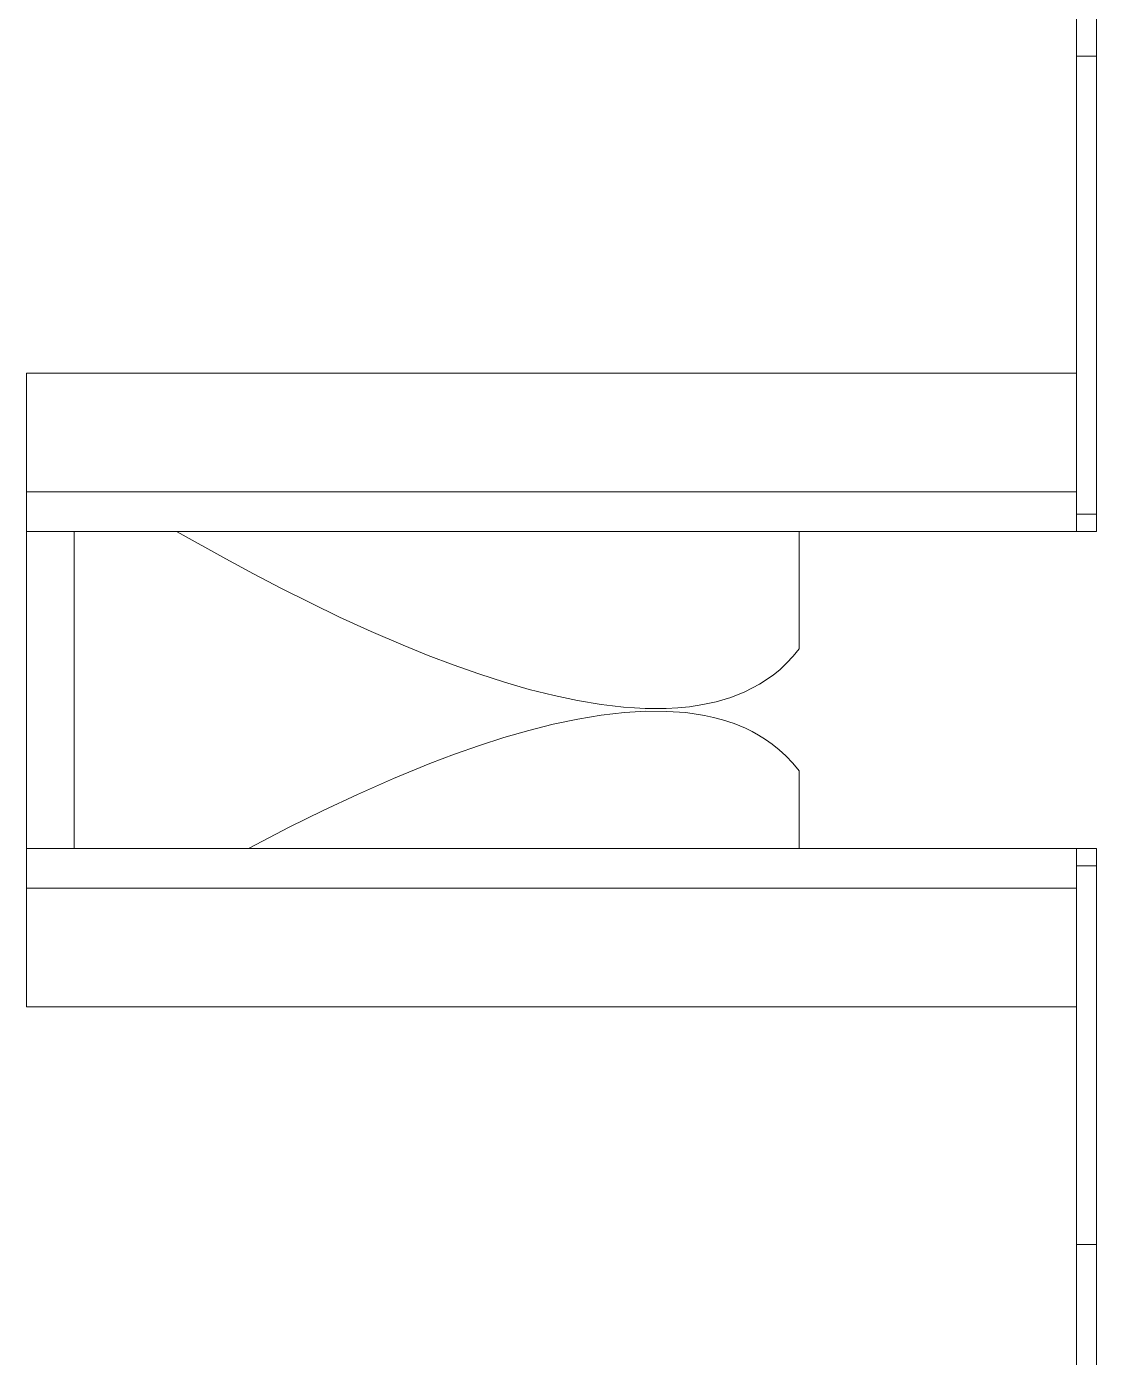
# Model space of a CAD drawing. Header units: inches. Extents: x 17 to 3130, y 15 to 659.
# Drawn here: x 1139.114 to 1141.814, y 211.495 to 214.855 of the extents above; entities that cross this region are included whole.
import ezdxf

# ---------------------------------------------------------------- set-up
doc = ezdxf.new("R2010")
doc.units = ezdxf.units.IN
doc.header["$MEASUREMENT"] = 0
doc.layers.add('Ebene 1', color=7, linetype='Continuous')

msp = doc.modelspace()

# ---------------------------------------------------------------- linework, layer by layer
at = {"layer": 'Ebene 1', "lineweight": 9}
for points in [[(1141.76414, 228.28024), (1141.76414, 228.28024), (1141.76414, 213.98014), (1141.76414, 213.98014)], [(1141.81414, 214.78024), (1141.81414, 214.78024), (1141.81414, 220.53014), (1141.81414, 220.53014)], [(1141.76414, 214.78024), (1141.76414, 214.78024), (1141.76414, 214.78024), (1141.76414, 214.78024)], [(1141.76414, 214.78024), (1141.76414, 214.78024), (1141.81414, 214.78024), (1141.81414, 214.78024)], [(1141.81414, 214.78024), (1141.81414, 214.78024), (1141.81414, 214.78024), (1141.81414, 214.78024)], [(1141.81424, 213.62384), (1141.81424, 213.62384), (1141.81414, 214.78024), (1141.81414, 214.78024)], [(1139.11414, 213.98024), (1139.11414, 213.98024), (1139.11414, 213.98024), (1139.11414, 213.98024)], [(1139.11414, 213.98024), (1139.11414, 213.98024), (1139.11414, 212.38024), (1139.11414, 212.38024)], [(1139.11414, 213.98024), (1139.11414, 213.98024), (1139.11414, 213.98024), (1139.11414, 213.98024)], [(1141.76414, 213.98014), (1141.76414, 213.98014), (1139.11414, 213.98024), (1139.11414, 213.98024)], [(1141.76414, 213.98014), (1141.76414, 213.98014), (1141.76414, 213.98014), (1141.76414, 213.98014)], [(1141.76414, 213.68024), (1141.76414, 213.68024), (1141.76414, 213.98014), (1141.76414, 213.98014)], [(1139.11414, 213.68024), (1139.11414, 213.68024), (1139.11414, 213.68024), (1139.11414, 213.68024)], [(1141.76414, 213.68024), (1141.76414, 213.68024), (1139.11414, 213.68024), (1139.11414, 213.68024)], [(1141.76414, 213.68024), (1141.76414, 213.68024), (1141.76414, 213.68024), (1141.76414, 213.68024)], [(1141.76424, 213.58024), (1141.76424, 213.58024), (1141.76414, 213.68024), (1141.76414, 213.68024)], [(1141.76414, 213.62384), (1141.76414, 213.62384), (1141.76414, 213.62384), (1141.76414, 213.62384)], [(1141.76414, 213.62384), (1141.76414, 213.62384), (1141.81424, 213.62384), (1141.81424, 213.62384)], [(1141.81424, 213.62384), (1141.81424, 213.62384), (1141.81414, 213.58024), (1141.81414, 213.58024)], [(1141.81424, 213.62384), (1141.81424, 213.62384), (1141.81424, 213.62384), (1141.81424, 213.62384)], [(1139.11414, 213.58024), (1139.11414, 213.58024), (1139.11414, 213.58024), (1139.11414, 213.58024)], [(1141.16414, 213.58024), (1141.16414, 213.58024), (1139.11414, 213.58024), (1139.11414, 213.58024)], [(1139.23414, 213.58024), (1139.23414, 213.58024), (1139.23414, 213.58024), (1139.23414, 213.58024)], [(1139.23414, 212.78014), (1139.23414, 212.78014), (1139.23414, 213.58024), (1139.23414, 213.58024)], [(1141.16414, 213.58024), (1141.16414, 213.58024), (1141.16414, 213.58024), (1141.16414, 213.58024)], [(1141.76424, 213.58024), (1141.76424, 213.58024), (1141.16414, 213.58024), (1141.16414, 213.58024)], [(1141.76424, 213.58024), (1141.76424, 213.58024), (1141.76424, 213.58024), (1141.76424, 213.58024)], [(1141.81414, 213.58024), (1141.81414, 213.58024), (1141.76424, 213.58024), (1141.76424, 213.58024)], [(1139.11414, 212.78014), (1139.11414, 212.78014), (1139.11414, 212.78014), (1139.11414, 212.78014)], [(1141.16414, 212.78014), (1141.16414, 212.78014), (1139.11414, 212.78014), (1139.11414, 212.78014)], [(1141.16414, 212.78014), (1141.16414, 212.78014), (1141.16414, 212.78014), (1141.16414, 212.78014)], [(1141.76414, 212.78014), (1141.76414, 212.78014), (1141.16414, 212.78014), (1141.16414, 212.78014)], [(1141.76414, 212.78014), (1141.76414, 212.78014), (1141.76414, 212.78014), (1141.76414, 212.78014)], [(1141.76414, 212.78014), (1141.76414, 212.78014), (1141.76414, 212.68024), (1141.76414, 212.68024)], [(1141.76414, 212.78014), (1141.76414, 212.78014), (1141.76414, 212.78014), (1141.76414, 212.78014)], [(1141.76414, 212.78014), (1141.76414, 212.78014), (1141.81414, 212.78014), (1141.81414, 212.78014)], [(1141.81414, 212.78014), (1141.81414, 212.78014), (1141.81414, 212.78014), (1141.81414, 212.78014)], [(1141.81414, 212.78014), (1141.81414, 212.78014), (1141.81414, 212.73644), (1141.81414, 212.73644)], [(1141.76414, 212.73644), (1141.76414, 212.73644), (1141.76414, 212.73644), (1141.76414, 212.73644)], [(1141.81414, 212.73644), (1141.81414, 212.73644), (1141.76414, 212.73644), (1141.76414, 212.73644)], [(1141.81414, 212.73644), (1141.81414, 212.73644), (1141.81414, 212.73644), (1141.81414, 212.73644)], [(1141.81414, 211.78014), (1141.81414, 211.78014), (1141.81414, 212.73644), (1141.81414, 212.73644)], [(1139.11414, 212.68024), (1139.11414, 212.68024), (1139.11414, 212.68024), (1139.11414, 212.68024)], [(1141.76414, 212.68024), (1141.76414, 212.68024), (1139.11414, 212.68024), (1139.11414, 212.68024)], [(1141.76414, 212.68024), (1141.76414, 212.68024), (1141.76414, 212.68024), (1141.76414, 212.68024)], [(1141.76414, 212.38024), (1141.76414, 212.38024), (1141.76414, 212.68024), (1141.76414, 212.68024)], [(1139.11414, 212.38024), (1139.11414, 212.38024), (1139.11414, 212.38024), (1139.11414, 212.38024)], [(1141.76414, 212.38024), (1141.76414, 212.38024), (1139.11414, 212.38024), (1139.11414, 212.38024)], [(1141.76414, 212.38024), (1141.76414, 212.38024), (1141.76414, 212.38024), (1141.76414, 212.38024)], [(1141.76414, 212.38024), (1141.76414, 212.38024), (1141.76414, 211.21074), (1141.76414, 211.21074)], [(1141.76414, 211.78014), (1141.76414, 211.78014), (1141.76414, 211.78014), (1141.76414, 211.78014)], [(1141.76414, 211.78014), (1141.76414, 211.78014), (1141.81414, 211.78014), (1141.81414, 211.78014)], [(1141.81414, 211.78014), (1141.81414, 211.78014), (1141.81414, 211.78014), (1141.81414, 211.78014)], [(1141.81414, 211.78014), (1141.81414, 211.78014), (1141.81414, 205.95524), (1141.81414, 205.95524)]]:
    msp.add_open_spline(points, degree=3, dxfattribs=at)
at = {"layer": 'Ebene 1', "color": 30, "lineweight": 9}
for points in [[(1139.49444, 213.58004), (1139.49444, 213.58004), (1139.49444, 213.58004), (1139.49444, 213.58004)], [(1139.49444, 213.58004), (1139.49444, 213.58004), (1139.61664, 213.51144), (1139.61664, 213.51144)], [(1141.06414, 213.58064), (1141.06414, 213.58064), (1141.06404, 213.47324), (1141.06404, 213.47324)], [(1141.06414, 213.58064), (1141.06414, 213.58064), (1141.06414, 213.58064), (1141.06414, 213.58064)], [(1139.61664, 213.51144), (1139.61664, 213.51144), (1139.61664, 213.51144), (1139.61664, 213.51144)], [(1139.61664, 213.51144), (1139.61664, 213.51144), (1139.68684, 213.47364), (1139.68684, 213.47364)], [(1139.68684, 213.47364), (1139.68684, 213.47364), (1139.68684, 213.47364), (1139.68684, 213.47364)], [(1139.68684, 213.47364), (1139.68684, 213.47364), (1139.75764, 213.43664), (1139.75764, 213.43664)], [(1141.06404, 213.47324), (1141.06404, 213.47324), (1141.06404, 213.47324), (1141.06404, 213.47324)], [(1141.06404, 213.47324), (1141.06404, 213.47324), (1141.06414, 213.28424), (1141.06414, 213.28424)], [(1139.75764, 213.43664), (1139.75764, 213.43664), (1139.75764, 213.43664), (1139.75764, 213.43664)], [(1139.75764, 213.43664), (1139.75764, 213.43664), (1139.83064, 213.40004), (1139.83064, 213.40004)], [(1139.83064, 213.40004), (1139.83064, 213.40004), (1139.83064, 213.40004), (1139.83064, 213.40004)], [(1139.83064, 213.40004), (1139.83064, 213.40004), (1139.90424, 213.36454), (1139.90424, 213.36454)], [(1139.90424, 213.36454), (1139.90424, 213.36454), (1139.90424, 213.36454), (1139.90424, 213.36454)], [(1139.90424, 213.36454), (1139.90424, 213.36454), (1139.98384, 213.32804), (1139.98384, 213.32804)], [(1139.98384, 213.32804), (1139.98384, 213.32804), (1139.98384, 213.32804), (1139.98384, 213.32804)], [(1139.98384, 213.32804), (1139.98384, 213.32804), (1140.06434, 213.29344), (1140.06434, 213.29344)], [(1140.06434, 213.29344), (1140.06434, 213.29344), (1140.06434, 213.29344), (1140.06434, 213.29344)], [(1140.06434, 213.29344), (1140.06434, 213.29344), (1140.12734, 213.26784), (1140.12734, 213.26784)], [(1141.04884, 213.26544), (1141.04884, 213.26544), (1141.06414, 213.28424), (1141.06414, 213.28424)], [(1140.12734, 213.26784), (1140.12734, 213.26784), (1140.12734, 213.26784), (1140.12734, 213.26784)], [(1140.12734, 213.26784), (1140.12734, 213.26784), (1140.19094, 213.24364), (1140.19094, 213.24364)], [(1140.19094, 213.24364), (1140.19094, 213.24364), (1140.19094, 213.24364), (1140.19094, 213.24364)], [(1140.19094, 213.24364), (1140.19094, 213.24364), (1140.25524, 213.22084), (1140.25524, 213.22084)], [(1141.01584, 213.23244), (1141.01584, 213.23244), (1141.03234, 213.24784), (1141.03234, 213.24784)], [(1141.03234, 213.24784), (1141.03234, 213.24784), (1141.04884, 213.26544), (1141.04884, 213.26544)], [(1140.25524, 213.22084), (1140.25524, 213.22084), (1140.25524, 213.22084), (1140.25524, 213.22084)], [(1140.25524, 213.22084), (1140.25524, 213.22084), (1140.32034, 213.19994), (1140.32034, 213.19994)], [(1140.96374, 213.19494), (1140.96374, 213.19494), (1140.99834, 213.21814), (1140.99834, 213.21814)], [(1140.99834, 213.21814), (1140.99834, 213.21814), (1141.01584, 213.23244), (1141.01584, 213.23244)], [(1140.32034, 213.19994), (1140.32034, 213.19994), (1140.32034, 213.19994), (1140.32034, 213.19994)], [(1140.32034, 213.19994), (1140.32034, 213.19994), (1140.38254, 213.18194), (1140.38254, 213.18194)], [(1140.38254, 213.18194), (1140.38254, 213.18194), (1140.38254, 213.18194), (1140.38254, 213.18194)], [(1140.38254, 213.18194), (1140.38254, 213.18194), (1140.44554, 213.16624), (1140.44554, 213.16624)], [(1140.89124, 213.16164), (1140.89124, 213.16164), (1140.92674, 213.17564), (1140.92674, 213.17564)], [(1140.92674, 213.17564), (1140.92674, 213.17564), (1140.96374, 213.19494), (1140.96374, 213.19494)], [(1140.44554, 213.16624), (1140.44554, 213.16624), (1140.44554, 213.16624), (1140.44554, 213.16624)], [(1140.44554, 213.16624), (1140.44554, 213.16624), (1140.50464, 213.15364), (1140.50464, 213.15364)], [(1140.50464, 213.15364), (1140.50464, 213.15364), (1140.50464, 213.15364), (1140.50464, 213.15364)], [(1140.50464, 213.15364), (1140.50464, 213.15364), (1140.56424, 213.14374), (1140.56424, 213.14374)], [(1140.56424, 213.14374), (1140.56424, 213.14374), (1140.56424, 213.14374), (1140.56424, 213.14374)], [(1140.56424, 213.14374), (1140.56424, 213.14374), (1140.59254, 213.14004), (1140.59254, 213.14004)], [(1140.59254, 213.14004), (1140.59254, 213.14004), (1140.59254, 213.14004), (1140.59254, 213.14004)], [(1140.59254, 213.14004), (1140.59254, 213.14004), (1140.62084, 213.13704), (1140.62084, 213.13704)], [(1140.78734, 213.13824), (1140.78734, 213.13824), (1140.82124, 213.14344), (1140.82124, 213.14344)], [(1140.82124, 213.14344), (1140.82124, 213.14344), (1140.85484, 213.15084), (1140.85484, 213.15084)], [(1140.85484, 213.15084), (1140.85484, 213.15084), (1140.89124, 213.16164), (1140.89124, 213.16164)], [(1140.50534, 213.10684), (1140.50534, 213.10684), (1140.44334, 213.09374), (1140.44334, 213.09374)], [(1140.56434, 213.11664), (1140.56434, 213.11664), (1140.50534, 213.10684), (1140.50534, 213.10684)], [(1140.62354, 213.12354), (1140.62354, 213.12354), (1140.56434, 213.11664), (1140.56434, 213.11664)], [(1140.62084, 213.13704), (1140.62084, 213.13704), (1140.62084, 213.13704), (1140.62084, 213.13704)], [(1140.62084, 213.13704), (1140.62084, 213.13704), (1140.64814, 213.13504), (1140.64814, 213.13504)], [(1140.67694, 213.12674), (1140.67694, 213.12674), (1140.62354, 213.12354), (1140.62354, 213.12354)], [(1140.64814, 213.13504), (1140.64814, 213.13504), (1140.64814, 213.13504), (1140.64814, 213.13504)], [(1140.64814, 213.13504), (1140.64814, 213.13504), (1140.67544, 213.13374), (1140.67544, 213.13374)], [(1140.67544, 213.13374), (1140.67544, 213.13374), (1140.67544, 213.13374), (1140.67544, 213.13374)], [(1140.67544, 213.13374), (1140.67544, 213.13374), (1140.70194, 213.13324), (1140.70194, 213.13324)], [(1140.67694, 213.12674), (1140.67694, 213.12674), (1140.67694, 213.12674), (1140.67694, 213.12674)], [(1140.73044, 213.12644), (1140.73044, 213.12644), (1140.67694, 213.12674), (1140.67694, 213.12674)], [(1140.70194, 213.13324), (1140.70194, 213.13324), (1140.72824, 213.13374), (1140.72824, 213.13374)], [(1140.72824, 213.13374), (1140.72824, 213.13374), (1140.75784, 213.13534), (1140.75784, 213.13534)], [(1140.73044, 213.12644), (1140.73044, 213.12644), (1140.73044, 213.12644), (1140.73044, 213.12644)], [(1140.77814, 213.12324), (1140.77814, 213.12324), (1140.73044, 213.12644), (1140.73044, 213.12644)], [(1140.75784, 213.13534), (1140.75784, 213.13534), (1140.78734, 213.13824), (1140.78734, 213.13824)], [(1140.77814, 213.12324), (1140.77814, 213.12324), (1140.77814, 213.12324), (1140.77814, 213.12324)], [(1140.82544, 213.11604), (1140.82544, 213.11604), (1140.77814, 213.12324), (1140.77814, 213.12324)], [(1140.82544, 213.11604), (1140.82544, 213.11604), (1140.82544, 213.11604), (1140.82544, 213.11604)], [(1140.84824, 213.11114), (1140.84824, 213.11114), (1140.82544, 213.11604), (1140.82544, 213.11604)], [(1140.84824, 213.11114), (1140.84824, 213.11114), (1140.84824, 213.11114), (1140.84824, 213.11114)], [(1140.87064, 213.10514), (1140.87064, 213.10514), (1140.84824, 213.11114), (1140.84824, 213.11114)], [(1140.38194, 213.07824), (1140.38194, 213.07824), (1140.31904, 213.06004), (1140.31904, 213.06004)], [(1140.44334, 213.09374), (1140.44334, 213.09374), (1140.38194, 213.07824), (1140.38194, 213.07824)], [(1140.87064, 213.10514), (1140.87064, 213.10514), (1140.87064, 213.10514), (1140.87064, 213.10514)], [(1140.90004, 213.09544), (1140.90004, 213.09544), (1140.87064, 213.10514), (1140.87064, 213.10514)], [(1140.90004, 213.09544), (1140.90004, 213.09544), (1140.90004, 213.09544), (1140.90004, 213.09544)], [(1140.92864, 213.08364), (1140.92864, 213.08364), (1140.90004, 213.09544), (1140.90004, 213.09544)], [(1140.92864, 213.08364), (1140.92864, 213.08364), (1140.92864, 213.08364), (1140.92864, 213.08364)], [(1140.94544, 213.07544), (1140.94544, 213.07544), (1140.92864, 213.08364), (1140.92864, 213.08364)], [(1140.94544, 213.07544), (1140.94544, 213.07544), (1140.94544, 213.07544), (1140.94544, 213.07544)], [(1140.96164, 213.06664), (1140.96164, 213.06664), (1140.94544, 213.07544), (1140.94544, 213.07544)], [(1140.25684, 213.04004), (1140.25684, 213.04004), (1140.19404, 213.01804), (1140.19404, 213.01804)], [(1140.31904, 213.06004), (1140.31904, 213.06004), (1140.25684, 213.04004), (1140.25684, 213.04004)], [(1140.96164, 213.06664), (1140.96164, 213.06664), (1140.96164, 213.06664), (1140.96164, 213.06664)], [(1140.97924, 213.05564), (1140.97924, 213.05564), (1140.96164, 213.06664), (1140.96164, 213.06664)], [(1140.97924, 213.05564), (1140.97924, 213.05564), (1140.97924, 213.05564), (1140.97924, 213.05564)], [(1140.99614, 213.04384), (1140.99614, 213.04384), (1140.97924, 213.05564), (1140.97924, 213.05564)], [(1140.99614, 213.04384), (1140.99614, 213.04384), (1140.99614, 213.04384), (1140.99614, 213.04384)], [(1141.01384, 213.02944), (1141.01384, 213.02944), (1140.99614, 213.04384), (1140.99614, 213.04384)], [(1140.19404, 213.01804), (1140.19404, 213.01804), (1140.13194, 212.99444), (1140.13194, 212.99444)], [(1141.01384, 213.02944), (1141.01384, 213.02944), (1141.01384, 213.02944), (1141.01384, 213.02944)], [(1141.03064, 213.01414), (1141.03064, 213.01414), (1141.01384, 213.02944), (1141.01384, 213.02944)], [(1141.03064, 213.01414), (1141.03064, 213.01414), (1141.03064, 213.01414), (1141.03064, 213.01414)], [(1141.04814, 212.99584), (1141.04814, 212.99584), (1141.03064, 213.01414), (1141.03064, 213.01414)], [(1140.13194, 212.99444), (1140.13194, 212.99444), (1140.03994, 212.95684), (1140.03994, 212.95684)], [(1141.04814, 212.99584), (1141.04814, 212.99584), (1141.04814, 212.99584), (1141.04814, 212.99584)], [(1141.06414, 212.97624), (1141.06414, 212.97624), (1141.04814, 212.99584), (1141.04814, 212.99584)], [(1141.06414, 212.97614), (1141.06414, 212.97614), (1141.06414, 212.97614), (1141.06414, 212.97614)], [(1141.06414, 212.92904), (1141.06414, 212.92904), (1141.06414, 212.97614), (1141.06414, 212.97614)], [(1140.03994, 212.95684), (1140.03994, 212.95684), (1139.94934, 212.91684), (1139.94934, 212.91684)], [(1139.94934, 212.91684), (1139.94934, 212.91684), (1139.86284, 212.87614), (1139.86284, 212.87614)], [(1141.06404, 212.78724), (1141.06404, 212.78724), (1141.06414, 212.92904), (1141.06414, 212.92904)], [(1141.06414, 212.92904), (1141.06414, 212.92904), (1141.06414, 212.92904), (1141.06414, 212.92904)], [(1139.86284, 212.87614), (1139.86284, 212.87614), (1139.77714, 212.83364), (1139.77714, 212.83364)], [(1139.77714, 212.83364), (1139.77714, 212.83364), (1139.67544, 212.78084), (1139.67544, 212.78084)], [(1141.06404, 212.78724), (1141.06404, 212.78724), (1141.06404, 212.78724), (1141.06404, 212.78724)], [(1141.06414, 212.77924), (1141.06414, 212.77924), (1141.06404, 212.78724), (1141.06404, 212.78724)]]:
    msp.add_open_spline(points, degree=3, dxfattribs=at)

doc.saveas('drawing.dxf')
